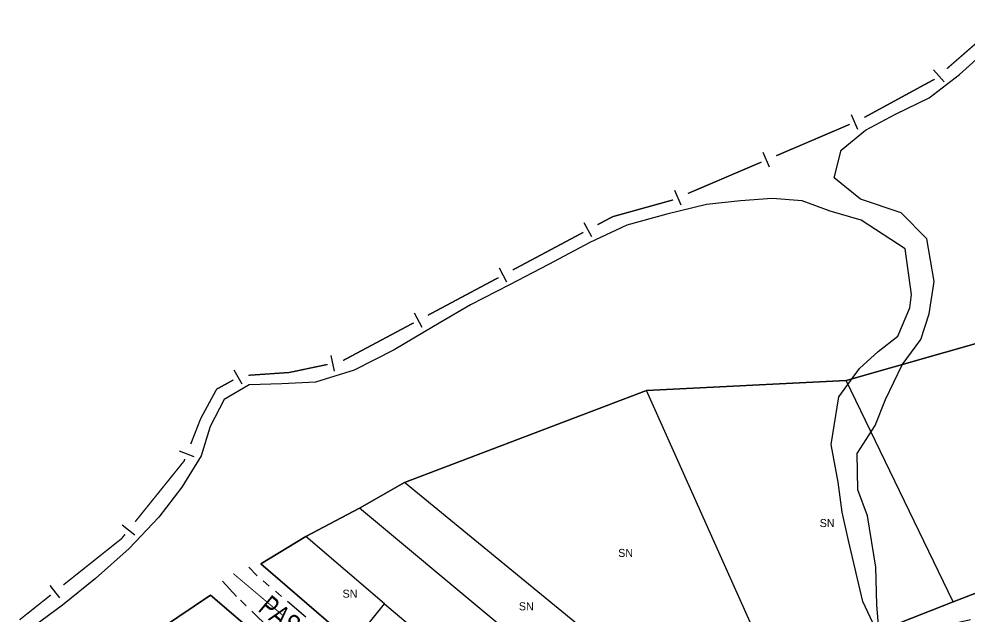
# Model space of a CAD drawing. Extents: x 207981 to 210201, y 4876477 to 4878908.
# Drawn here: x 208325.9 to 208503.9, y 4877640.5 to 4877752.5 of the extents above; entities that cross this region are included whole.
import ezdxf
from ezdxf.enums import TextEntityAlignment as Align

# ---------------------------------------------------------------- set-up
doc = ezdxf.new("R2010")
doc.units = 0
doc.header["$LTSCALE"] = 1.5
doc.header["$MEASUREMENT"] = 0
doc.linetypes.add('TRACO_25', pattern=[8, 3, -1, 1, -1, 1, -1])
for name, color, linetype in [('CD_MALHA_LOTES', 7, 'CONTINUOUS'), ('HD-CURSO-PERENE', 170, 'CONTINUOUS'), ('LM-LIM-SETORES-BAIRROS', 250, 'CONTINUOUS'), ('RU-QUADRA', 210, 'CONTINUOUS'), ('SV-EIXO-RUA-N-PAV', 6, 'CONTINUOUS'), ('SV-RUA-NAO-PAV', 7, 'CONTINUOUS'), ('SV-TXT-RUA-N-PAV', 7, 'CONTINUOUS'), ('Th_NmrPort', 1, 'CONTINUOUS')]:
    doc.layers.add(name, color=color, linetype=linetype)
doc.styles.add('ARIAL', font='ARIAL.SHX')

msp = doc.modelspace()

# ---------------------------------------------------------------- linework, layer by layer
at = {"layer": 'CD_MALHA_LOTES', "linetype": 'Continuous', "flags": 128}
for points in [[(208480.88, 4877684.81), (208508.32, 4877692.61)], [(208443.48, 4877682.94), (208480.88, 4877684.81)], [(208500.97, 4877643.36), (208480.88, 4877684.81)], [(208398.13, 4877665.7), (208443.48, 4877682.94)], [(208467.17, 4877630.09), (208443.48, 4877682.94)], [(208389.74, 4877660.9), (208398.13, 4877665.7)], [(208449.48, 4877623.65), (208398.13, 4877665.7)], [(208379.69, 4877655.58), (208389.74, 4877660.9)], [(208439.66, 4877619.3), (208389.74, 4877660.9)], [(208371.22, 4877650.48), (208379.69, 4877655.58)], [(208394.38, 4877642.99), (208379.69, 4877655.58)], [(208530.95, 4877654.9), (208500.97, 4877643.36)], [(208388.46, 4877635.64), (208371.22, 4877650.48)], [(208334.64, 4877626.35), (208361.78, 4877644.63)], [(208361.78, 4877644.63), (208402.4, 4877609.86)], [(208388.46, 4877635.64), (208394.38, 4877642.99)], [(208394.38, 4877642.99), (208428.56, 4877614.2)], [(208500.97, 4877643.36), (208467.17, 4877630.09)]]:
    msp.add_lwpolyline(points, dxfattribs=at)
at = {"layer": 'HD-CURSO-PERENE', "linetype": 'Continuous'}
for points in [[(208487.012223, 4877638.289724, 2.237028), (208486.637392, 4877642.787687, 2.237028), (208486.431262, 4877649.876282, 2.237028), (208484.888809, 4877659.478642, 2.237028), (208483.078345, 4877664.348758, 2.237028), (208482.931681, 4877671.156032, 2.237028), (208486.350329, 4877676.357474, 2.237028), (208488.244403, 4877681.224498, 2.237028), (208491.378656, 4877687.750842, 2.237028), (208494.900674, 4877692.477328, 2.237028), (208496.469706, 4877697.292367, 2.237028), (208497.404786, 4877703.305089, 2.237028), (208495.998433, 4877711.30634, 2.237028), (208491.209117, 4877716.208875, 2.237028), (208483.557323, 4877718.766673, 2.237028), (208478.64919, 4877722.742397, 2.237028), (208479.99039, 4877727.931536, 2.237028), (208484.520432, 4877731.662794, 2.237028), (208490.131705, 4877734.674586, 2.237028), (208496.443462, 4877737.740587, 2.237028), (208502.145613, 4877742.104534, 2.237028), (208507.19597, 4877746.614801, 2.237028)], [(208486.387506, 4877638.414667, 2.237028), (208484.013581, 4877643.412404, 2.237028), (208481.365936, 4877654.877302, 2.237028), (208480.128413, 4877660.151289, 2.237028), (208479.389084, 4877665.778646, 2.237028), (208478.064322, 4877672.829243, 2.237028), (208479.530201, 4877681.748581, 2.237028), (208483.399728, 4877687.066546, 2.237028), (208486.898144, 4877690.260751, 2.237028), (208490.566121, 4877693.102437, 2.237028), (208492.855554, 4877698.435596, 2.237028), (208493.115969, 4877700.901847, 2.237028), (208491.981347, 4877709.430335, 2.237028), (208483.734708, 4877714.787964, 2.237028), (208477.915886, 4877716.5056, 2.237028), (208472.671202, 4877718.451906, 2.237028), (208467.011284, 4877718.893956, 2.237028), (208461.132432, 4877718.408603, 2.237028), (208454.754017, 4877717.770111, 2.237028), (208447.307376, 4877715.948886, 2.237028), (208439.812387, 4877713.877076, 2.237028), (208432.851061, 4877710.632019, 2.237028), (208425.11981, 4877706.506354, 2.237028), (208417.811836, 4877702.708586, 2.237028), (208410.503519, 4877698.960875, 2.237028), (208403.597899, 4877694.89016, 2.237028), (208396.1934, 4877690.566191, 2.237028), (208388.710219, 4877686.767385, 2.237028), (208381.491924, 4877684.496974, 2.237028), (208375.161515, 4877684.159126, 2.237028), (208369.080031, 4877684.022991, 2.237028), (208364.343421, 4877681.216618, 2.237028), (208361.774749, 4877676.170389, 2.237028), (208360.085019, 4877670.703857, 2.237028), (208356.420526, 4877664.85018, 2.237028), (208352.128754, 4877659.218059, 2.237028), (208346.562019, 4877653.353118, 2.237028), (208340.267717, 4877647.734167, 2.237028), (208334.094113, 4877642.766709, 2.237028), (208327.394718, 4877637.821168, 2.237028)]]:
    msp.add_polyline3d(points, dxfattribs=at)
at = {"layer": 'LM-LIM-SETORES-BAIRROS', "const_width": 0.25}
for points in [[(208499.757389, 4877743.15498), (208510.324574, 4877752.338367)], [(208484.299382, 4877734.044936), (208497.47875, 4877741.207636)], [(208467.796762, 4877726.870216), (208481.591942, 4877732.760293)], [(208451.242546, 4877719.802123), (208465.037726, 4877725.6922)], [(208437.148545, 4877715.46396), (208447.523681, 4877718.345943)], [(208447.523681, 4877718.345943), (208448.406116, 4877718.591063)], [(208448.406116, 4877718.591063), (208448.48351, 4877718.624108)], [(208434.296394, 4877713.943689), (208436.943791, 4877715.354821)], [(208436.943791, 4877715.354821), (208437.148545, 4877715.46396)], [(208418.412015, 4877705.476901), (208431.648998, 4877712.532558)], [(208402.527637, 4877697.010112), (208415.764619, 4877704.065769)], [(208386.643258, 4877688.543323), (208399.88024, 4877695.59898)], [(208376.560926, 4877686.303725), (208383.749461, 4877687.810999)], [(208368.923922, 4877685.777036), (208375.907334, 4877686.258651)], [(208375.907334, 4877686.258651), (208376.560926, 4877686.303725)], [(208362.958028, 4877683.176622), (208366.122044, 4877684.922287)], [(208359.98728, 4877677.704192), (208362.773695, 4877682.837062)], [(208362.773695, 4877682.837062), (208362.958028, 4877683.176622)], [(208358.10358, 4877672.900758), (208359.929018, 4877677.555624)], [(208359.929018, 4877677.555624), (208359.98728, 4877677.704192)], [(208347.698612, 4877658.369739), (208356.487146, 4877669.267522)], [(208356.487146, 4877669.267522), (208356.860177, 4877669.73008)], [(208356.860177, 4877669.73008), (208357.008318, 4877670.107838)], [(208344.418206, 4877654.620301), (208345.133541, 4877655.189051)], [(208345.133541, 4877655.189051), (208345.815354, 4877656.0345)], [(208334.242546, 4877646.529817), (208344.418206, 4877654.620301)], [(208326.058213, 4877640.022602), (208331.894316, 4877644.662783)]]:
    msp.add_lwpolyline(points, dxfattribs=at)
at = {"layer": 'LM-LIM-SETORES-BAIRROS'}
for points in [[(208499.231725, 4877740.710869), (208497.263857, 4877742.975266)], [(208483.100629, 4877731.773446), (208481.922613, 4877734.532482)], [(208466.546413, 4877724.705354), (208465.368397, 4877727.46439)], [(208449.992197, 4877717.637262), (208448.814181, 4877720.396298)], [(208433.237029, 4877711.679237), (208431.825898, 4877714.326633)], [(208417.35265, 4877703.212448), (208415.941519, 4877705.859844)], [(208401.468272, 4877694.745659), (208400.05714, 4877697.393056)], [(208385.036, 4877686.548138), (208384.420355, 4877689.484289)], [(208367.722238, 4877684.091998), (208366.273005, 4877686.718731)], [(208358.769865, 4877670.49118), (208355.976945, 4877671.586443)], [(208347.610726, 4877655.871284), (208345.275487, 4877657.754541)], [(208333.610577, 4877644.111013), (208331.743542, 4877646.459242)]]:
    msp.add_lwpolyline(points, dxfattribs=at)
at = {"layer": 'RU-QUADRA', "linetype": 'Continuous', "flags": 128}
msp.add_lwpolyline([(208508.32, 4877692.61), (208480.88, 4877684.81), (208443.48, 4877682.94), (208398.13, 4877665.7), (208389.74, 4877660.9), (208379.69, 4877655.58), (208371.22, 4877650.48), (208388.46, 4877635.64), (208419.12, 4877609.71), (208428.56, 4877614.2), (208439.66, 4877619.3), (208449.48, 4877623.65), (208467.17, 4877630.09), (208500.97, 4877643.36), (208530.95, 4877654.9)], dxfattribs=at)
at = {"layer": 'RU-QUADRA', "linetype": 'Continuous'}
msp.add_lwpolyline([(208402.4, 4877609.86), (208361.78, 4877644.63), (208334.64, 4877626.35)], dxfattribs=at)
at = {"layer": 'SV-EIXO-RUA-N-PAV', "const_width": 0.18}
msp.add_lwpolyline([(208366.072833, 4877648.672814), (208375.244331, 4877640.934363)], dxfattribs=at)
at = {"layer": 'SV-RUA-NAO-PAV', "linetype": 'TRACO_25'}
for points in [[(208504.220426, 4877639.994686, 3.611337), (208485.85198, 4877635.755968, 3.236526), (208469.83, 4877629.99056, 3.236526), (208465.852806, 4877628.40388, 4.011136), (208441.681407, 4877619.900738, 4.011136), (208427.940464, 4877612.460562, 3.961161), (208420.232874, 4877608.535278, 4.16106), (208418.93134, 4877608.52757, 4.16106), (208397.968654, 4877624.948215, 4.310985), (208370.551014, 4877648.263925, 4.310985), (208368.973732, 4877649.878797, 3.711287)], [(208433.221385, 4877553.282706, 3.811236), (208437.20361, 4877557.274352, 3.936174), (208438.35645, 4877560.246357, 3.936174), (208439.657658, 4877563.682707, 3.861211), (208439.657658, 4877567.580402, 3.861211), (208438.758189, 4877572.077743, 3.861211), (208437.273619, 4877576.322548, 3.861211), (208427.160172, 4877591.130437, 3.861211), (208414.798347, 4877605.299262, 4.211035), (208372.795662, 4877638.465484, 4.410935), (208366.703082, 4877644.403063, 4.410935), (208364.061747, 4877647.27408, 3.711287)]]:
    msp.add_polyline3d(points, dxfattribs=at)

# ---------------------------------------------------------------- texts
at = {"layer": 'SV-TXT-RUA-N-PAV', "style": 'ARIAL', "width": 0.7}
msp.add_text('PASSAGEM', height=4, rotation=320, dxfattribs=at).set_placement((208370.537787, 4877641.78374))
at = {"layer": 'Th_NmrPort', "color": 1}
for p in [(208475.936131, 4877658.118955), (208438.184323, 4877652.530727), (208386.550424, 4877644.899023), (208419.57885, 4877642.540957)]:
    msp.add_text('SN', height=1.5, dxfattribs=at).set_placement(p, align=Align.MIDDLE_LEFT)

doc.saveas('drawing.dxf')
